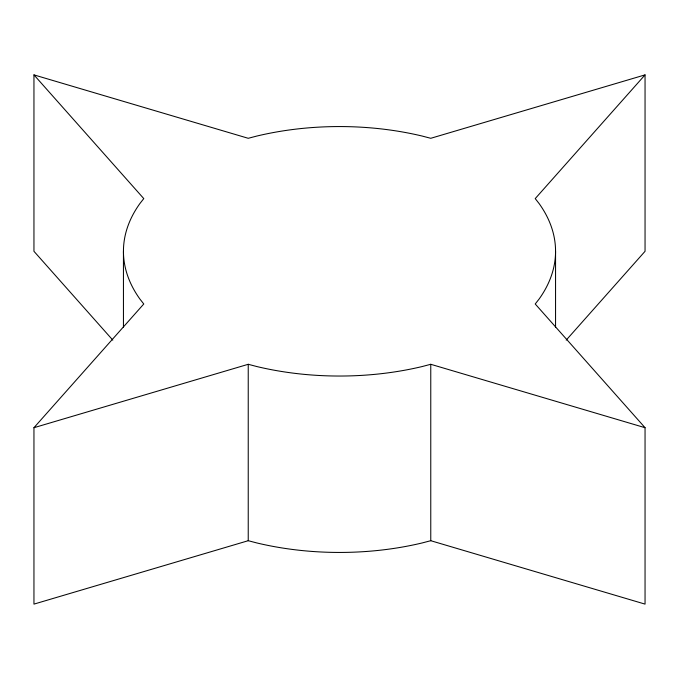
<?xml version="1.0" encoding="UTF-8"?>
<svg xmlns="http://www.w3.org/2000/svg" width="679" height="679" viewBox="0 0 679 679"><rect width="100%" height="100%" fill="white"/><g stroke="black" fill="none" stroke-linecap="round" stroke-linejoin="round"><path stroke-width="1.02" d="M566.201 340.12L645.05 251.298L645.05 74.885L535.222 198.599L539.109 203.556A216.058 124.741 0 0 1 539.109 299.032L535.222 303.988L645.05 427.702L645.05 604.115L430.766 540.705L422.185 542.945A216.058 124.741 0 0 1 256.815 542.945L248.234 540.705L33.95 604.115L33.95 427.702L143.778 303.988L139.891 299.032A216.058 124.741 0 0 1 139.891 203.556L143.778 198.599L33.95 74.885L33.95 251.298L112.799 340.12M645.05 74.885L430.766 138.295L422.185 136.055A216.058 124.741 0 0 0 256.815 136.055L248.234 138.295L33.95 74.885M33.95 427.702L248.234 364.292L256.815 366.541A216.058 124.741 0 0 0 422.185 366.541L430.766 364.292L645.05 427.702M555.558 251.298L555.558 327.354M430.766 364.292L430.766 540.705M248.234 364.292L248.234 540.705M123.442 251.298L123.442 327.354"/></g></svg>
